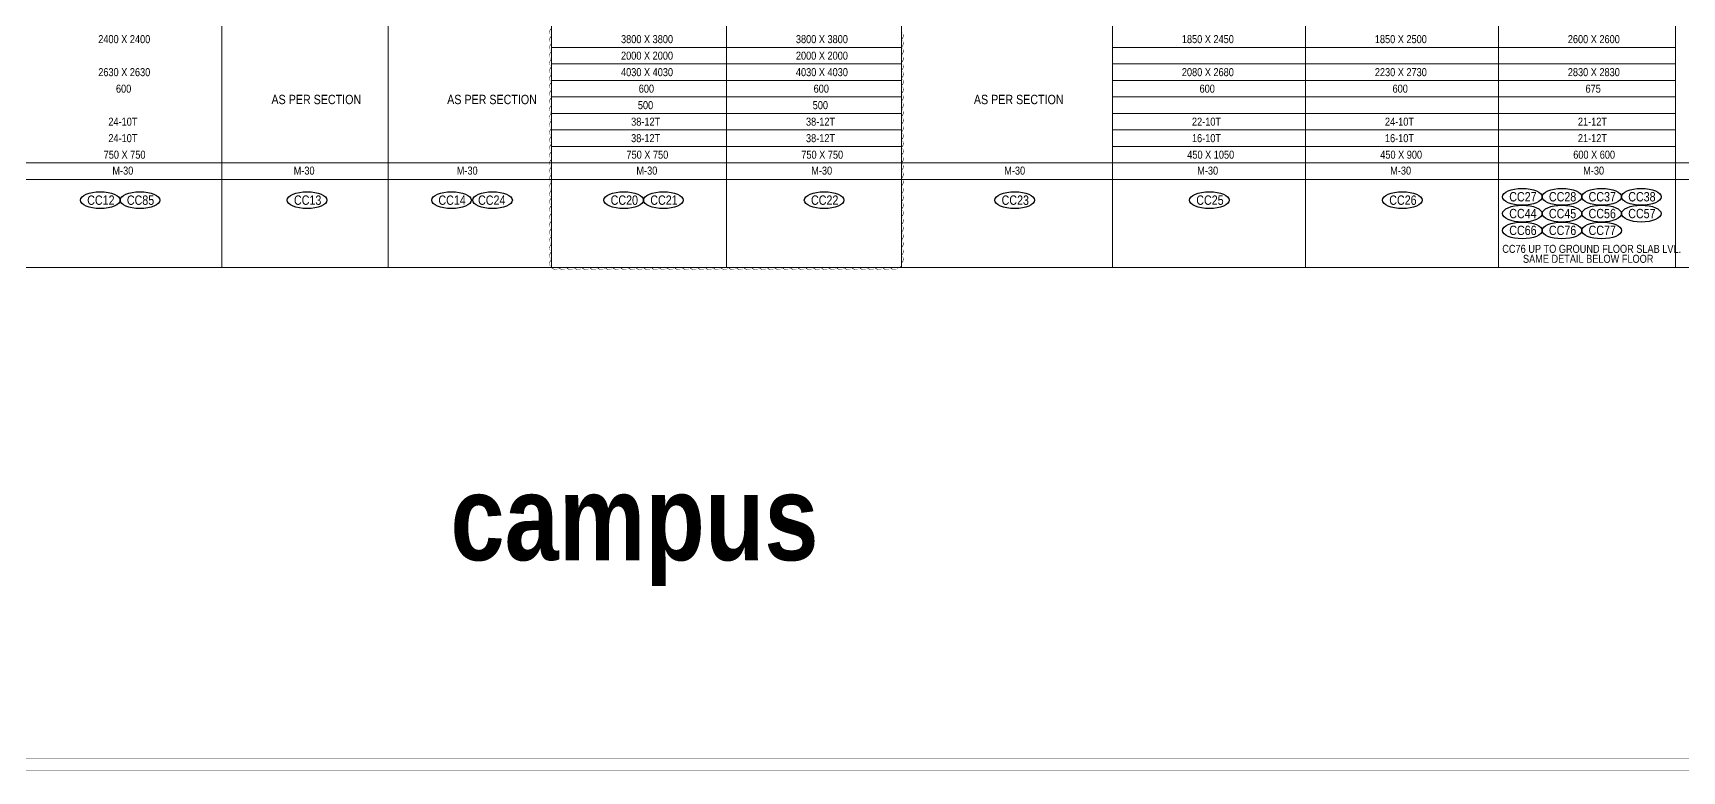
# Model space of a CAD drawing. Header units: millimetres. Extents: x 1112055 to 3390982, y -148532 to 766891.
# Drawn here: x 2287195 to 2349008, y 599265 to 626940 of the extents above; entities that cross this region are included whole.
import ezdxf
from ezdxf.enums import TextEntityAlignment as Align

# ---------------------------------------------------------------- set-up
doc = ezdxf.new("R2010")
doc.units = ezdxf.units.MM
for name, color, linetype, lineweight in [('B COLSCH', 204, 'Continuous', 20), ('B P.C.C', 251, 'Continuous', 0), ('B TITLE BLOCK', 250, 'Continuous', 0), ('tb text', 7, 'Continuous', 13)]:
    doc.layers.add(name, color=color, linetype=linetype, lineweight=lineweight)
doc.layers.add('B TEXT', color=7, linetype='Continuous')
doc.styles.add('SWINC', font='swissc.ttf')

msp = doc.modelspace()

# ---------------------------------------------------------------- linework, layer by layer
at = {"layer": 'B COLSCH', "color": 250, "lineweight": 0}
for p, q in [((2294273.1, 676456), (2294273.1, 618141.8)), ((2300513.9, 676456), (2300513.9, 618141.8)), ((2306635.5, 676456), (2306635.5, 618141.8)), ((2313190.3, 676456), (2313190.3, 618141.8)), ((2319745.2, 676456), (2319745.2, 618141.8)), ((2327657.4, 676456), (2327657.4, 618141.8)), ((2334891, 676456), (2334891, 618141.8)), ((2342124.5, 676456), (2342124.5, 618141.8)), ((2348762.2, 676456), (2348762.2, 618141.8)), ((2306635.5, 626398), (2313190.3, 626398)), ((2313190.3, 626398), (2319745.2, 626398)), ((2327657.4, 626398), (2348762.2, 626398)), ((2306635.5, 625779.2), (2313190.3, 625779.2)), ((2313190.3, 625779.2), (2319745.2, 625779.2)), ((2327657.4, 625779.2), (2348762.2, 625779.2)), ((2306635.5, 625160.3), (2313190.3, 625160.3)), ((2313190.3, 625160.3), (2319745.2, 625160.3)), ((2327657.4, 625160.3), (2348762.2, 625160.3)), ((2306635.5, 624541.4), (2313190.3, 624541.4)), ((2313190.3, 624541.4), (2319745.2, 624541.4)), ((2327657.4, 624541.4), (2348762.2, 624541.4)), ((2306635.5, 623922.6), (2313190.3, 623922.6)), ((2313190.3, 623922.6), (2319745.2, 623922.6)), ((2327657.4, 623922.6), (2348762.2, 623922.6)), ((2306635.5, 623303.7), (2313190.3, 623303.7)), ((2313190.3, 623303.7), (2319745.2, 623303.7)), ((2327657.4, 623303.7), (2348762.2, 623303.7)), ((2306635.5, 622684.8), (2313190.3, 622684.8)), ((2313190.3, 622684.8), (2319745.2, 622684.8)), ((2327657.4, 622684.8), (2348762.2, 622684.8)), ((2203002.6, 622066), (2375997.6, 622066)), ((2203002.6, 621447.1), (2375997.6, 621447.1)), ((2203002.6, 618141.8), (2375997.6, 618141.8))]:
    msp.add_line(p, q, dxfattribs=at)
at = {"layer": 'B P.C.C', "color": 3, "lineweight": 0}
msp.add_lwpolyline([(2319745.2, 626988.2, 0, 28.9, -0.5205671), (2319745.2, 626699.2, 0, 28.9, -0.5205671), (2319745.2, 626410.2, 0, 28.9, -0.5205671), (2319745.2, 626121.1, 0, 28.9, -0.5205671), (2319745.2, 625832.1, 0, 28.9, -0.5205671), (2319745.2, 625543.1, 0, 28.9, -0.5205671), (2319745.2, 625254, 0, 28.9, -0.5205671), (2319745.2, 624965, 0, 28.9, -0.5205671), (2319745.2, 624676, 0, 28.9, -0.5205671), (2319745.2, 624387, 0, 28.9, -0.5205671), (2319745.2, 624097.9, 0, 28.9, -0.5205671), (2319745.2, 623808.9, 0, 28.9, -0.5205671), (2319745.2, 623519.9, 0, 28.9, -0.5205671), (2319745.2, 623230.8, 0, 28.9, -0.5205671), (2319745.2, 622941.8, 0, 28.9, -0.5205671), (2319745.2, 622652.8, 0, 28.9, -0.5205671), (2319745.2, 622363.7, 0, 28.9, -0.5205671), (2319745.2, 622074.7, 0, 28.9, -0.5205671), (2319745.2, 621785.7, 0, 28.9, -0.5205671), (2319745.2, 621496.7, 0, 28.9, -0.5205671), (2319745.2, 621207.6, 0, 28.9, -0.5205671), (2319745.2, 620918.6, 0, 28.9, -0.5205671), (2319745.2, 620629.6, 0, 28.9, -0.5205671), (2319745.2, 620340.5, 0, 28.9, -0.5205671), (2319745.2, 620051.5, 0, 28.9, -0.5205671), (2319745.2, 619762.5, 0, 28.9, -0.5205671), (2319745.2, 619473.4, 0, 28.9, -0.5205671), (2319745.2, 619184.4, 0, 28.9, -0.5205671), (2319745.2, 618895.4, 0, 28.9, -0.5205671), (2319745.2, 618606.4, 0, 28.9, -0.5205671), (2319745.2, 618317.3, 0, 28.9, -0.5205671), (2319631.8, 618141.8, 0, 28.9, -0.5205671), (2319342.7, 618141.8, 0, 28.9, -0.5205671), (2319053.7, 618141.8, 0, 28.9, -0.5205671), (2318764.7, 618141.8, 0, 28.9, -0.5205671), (2318475.6, 618141.8, 0, 28.9, -0.5205671), (2318186.6, 618141.8, 0, 28.9, -0.5205671), (2317897.6, 618141.8, 0, 28.9, -0.5205671), (2317608.5, 618141.8, 0, 28.9, -0.5205671), (2317319.5, 618141.8, 0, 28.9, -0.5205671), (2317030.5, 618141.8, 0, 28.9, -0.5205671), (2316741.5, 618141.8, 0, 28.9, -0.5205671), (2316452.4, 618141.8, 0, 28.9, -0.5205671), (2316163.4, 618141.8, 0, 28.9, -0.5205671), (2315874.4, 618141.8, 0, 28.9, -0.5205671), (2315585.3, 618141.8, 0, 28.9, -0.5205671), (2315296.3, 618141.8, 0, 28.9, -0.5205671), (2315007.3, 618141.8, 0, 28.9, -0.5205671), (2314718.2, 618141.8, 0, 28.9, -0.5205671), (2314429.2, 618141.8, 0, 28.9, -0.5205671), (2314140.2, 618141.8, 0, 28.9, -0.5205671), (2313851.2, 618141.8, 0, 28.9, -0.5205671), (2313562.1, 618141.8, 0, 28.9, -0.5205671), (2313273.1, 618141.8, 0, 28.9, -0.5205671), (2312984.1, 618141.8, 0, 28.9, -0.5205671), (2312695, 618141.8, 0, 28.9, -0.5205671), (2312406, 618141.8, 0, 28.9, -0.5205671), (2312117, 618141.8, 0, 28.9, -0.5205671), (2311827.9, 618141.8, 0, 28.9, -0.5205671), (2311538.9, 618141.8, 0, 28.9, -0.5205671), (2311249.9, 618141.8, 0, 28.9, -0.5205671), (2310960.9, 618141.8, 0, 28.9, -0.5205671), (2310671.8, 618141.8, 0, 28.9, -0.5205671), (2310382.8, 618141.8, 0, 28.9, -0.5205671), (2310093.8, 618141.8, 0, 28.9, -0.5205671), (2309804.7, 618141.8, 0, 28.9, -0.5205671), (2309515.7, 618141.8, 0, 28.9, -0.5205671), (2309226.7, 618141.8, 0, 28.9, -0.5205671), (2308937.6, 618141.8, 0, 28.9, -0.5205671), (2308648.6, 618141.8, 0, 28.9, -0.5205671), (2308359.6, 618141.8, 0, 28.9, -0.5205671), (2308070.6, 618141.8, 0, 28.9, -0.5205671), (2307781.5, 618141.8, 0, 28.9, -0.5205671), (2307492.5, 618141.8, 0, 28.9, -0.5205671), (2307203.5, 618141.8, 0, 28.9, -0.5205671), (2306914.4, 618141.8, 0, 28.9, -0.5205671), (2306635.5, 618151.8, 0, 28.9, -0.5205671), (2306635.5, 618440.8, 0, 28.9, -0.5205671), (2306635.5, 618729.9, 0, 28.9, -0.5205671), (2306635.5, 619018.9, 0, 28.9, -0.5205671), (2306635.5, 619307.9, 0, 28.9, -0.5205671), (2306635.5, 619597, 0, 28.9, -0.5205671), (2306635.5, 619886, 0, 28.9, -0.5205671), (2306635.5, 620175, 0, 28.9, -0.5205671), (2306635.5, 620464.1, 0, 28.9, -0.5205671), (2306635.5, 620753.1, 0, 28.9, -0.5205671), (2306635.5, 621042.1, 0, 28.9, -0.5205671), (2306635.5, 621331.1, 0, 28.9, -0.5205671), (2306635.5, 621620.2, 0, 28.9, -0.5205671), (2306635.5, 621909.2, 0, 28.9, -0.5205671), (2306635.5, 622198.2, 0, 28.9, -0.5205671), (2306635.5, 622487.3, 0, 28.9, -0.5205671), (2306635.5, 622776.3, 0, 28.9, -0.5205671), (2306635.5, 623065.3, 0, 28.9, -0.5205671), (2306635.5, 623354.4, 0, 28.9, -0.5205671), (2306635.5, 623643.4, 0, 28.9, -0.5205671), (2306635.5, 623932.4, 0, 28.9, -0.5205671), (2306635.5, 624221.4, 0, 28.9, -0.5205671), (2306635.5, 624510.5, 0, 28.9, -0.5205671), (2306635.5, 624799.5, 0, 28.9, -0.5205671), (2306635.5, 625088.5, 0, 28.9, -0.5205671), (2306635.5, 625377.6, 0, 28.9, -0.5205671), (2306635.5, 625666.6, 0, 28.9, -0.5205671), (2306635.5, 625955.6, 0, 28.9, -0.5205671), (2306635.5, 626244.7, 0, 28.9, -0.5205671), (2306635.5, 626533.7, 0, 28.9, -0.5205671), (2306635.5, 626822.7, 0, 28.9, -0.5205671), (2306635.5, 627111.7, 0, 28.9, -0.5205671)], format="xyseb", dxfattribs=at)
at = {"layer": 'B TEXT', "color": 250}
for centre in [(2289718.1, 620668.5), (2291204.9, 620668.5), (2297469.3, 620668.5), (2302883.2, 620668.5), (2304420.5, 620668.5), (2309338.7, 620668.5), (2310825.5, 620668.5), (2316850.1, 620668.5), (2323993.3, 620668.5), (2331291.1, 620668.5), (2338524.6, 620668.5), (2343022, 620796.3), (2344508.8, 620796.3), (2345995.7, 620796.3), (2347482.5, 620796.3), (2343022, 620166.2), (2344508.8, 620166.2), (2345995.7, 620166.2), (2347482.5, 620166.2), (2343022, 619536.1), (2345995.7, 619536.1)]:
    msp.add_ellipse(centre, major_axis=(743.4, 0), ratio=0.4237999, dxfattribs=at)
at = {"layer": 'B TEXT', "color": 3}
msp.add_ellipse((2344508.8, 619536.1), major_axis=(743.4, 0), ratio=0.4237999, dxfattribs=at)
at = {"layer": 'B TITLE BLOCK', "color": 1, "const_width": 10.1}
msp.add_lwpolyline([(2202163.6, 678597.2), (2202163.6, 599270.5), (2390290, 599270.5), (2390290, 678597.2)], close=True, dxfattribs=at)
at = {"layer": 'B TITLE BLOCK', "color": 250, "lineweight": 0, "const_width": 10.1}
msp.add_lwpolyline([(2202612.1, 678148.7), (2202612.1, 599718.9), (2389841.5, 599718.9), (2389841.5, 678148.7)], close=True, dxfattribs=at)

# ---------------------------------------------------------------- texts
at = {"layer": 'B TEXT', "style": 'SWINC'}
for s, p in [('2400 X 2400', (2289641.9, 626468.8)), ('3800 X 3800', (2309237.8, 626468.8)), ('3800 X 3800', (2315792.7, 626468.8)), ('1850 X 2450', (2330259.8, 626468.8)), ('1850 X 2500', (2337493.4, 626468.8)), ('2600 X 2600', (2344726.9, 626468.8)), ('2000 X 2000', (2309237.8, 625849.9)), ('2000 X 2000', (2315792.7, 625849.9)), ('2630 X 2630', (2289641.9, 625231.1)), ('4030 X 4030', (2309237.8, 625231.1)), ('4030 X 4030', (2315792.7, 625231.1)), ('2080 X 2680', (2330259.8, 625231.1)), ('2230 X 2730', (2337493.4, 625231.1)), ('2830 X 2830', (2344726.9, 625231.1)), ('600', (2290305.8, 624612.2)), ('600', (2309901.7, 624612.2)), ('600', (2316456.6, 624612.2)), ('600', (2330923.7, 624612.2)), ('600', (2338157.2, 624612.2)), ('675', (2345390.8, 624612.2)), ('500', (2309868.6, 623993.3)), ('500', (2316423.5, 623993.3)), ('24-10T', (2290020.5, 623374.5)), ('38-12T', (2309616.5, 623374.5)), ('38-12T', (2316171.3, 623374.5)), ('22-10T', (2330638.4, 623374.5)), ('24-10T', (2337872, 623374.5)), ('21-12T', (2345105.5, 623374.5)), ('24-10T', (2290020.5, 622755.6)), ('38-12T', (2309616.5, 622755.6)), ('38-12T', (2316171.3, 622755.6)), ('16-10T', (2330638.4, 622755.6)), ('16-10T', (2337872, 622755.6)), ('21-12T', (2345105.5, 622755.6)), ('750 X 750', (2289845.4, 622136.8)), ('750 X 750', (2309441.4, 622136.8)), ('750 X 750', (2315996.2, 622136.8)), ('450 X 1050', (2330463.3, 622136.8)), ('450 X 900', (2337696.9, 622136.8)), ('600 X 600', (2344930.4, 622136.8)), ('M-30', (2290171.6, 621539.4)), ('M-30', (2296967, 621539.4)), ('M-30', (2303080.8, 621539.4)), ('M-30', (2309814.2, 621539.4)), ('M-30', (2316369.1, 621539.4)), ('M-30', (2323602.6, 621539.4)), ('M-30', (2330836.2, 621539.4)), ('M-30', (2338069.7, 621539.4)), ('M-30', (2345303.3, 621539.4)), ('CC76 UP TO GROUND FLOOR SLAB LVL.', (2342271.5, 618605)), ('SAME DETAIL BELOW FLOOR', (2343046.7, 618231.9))]:
    msp.add_text(s, height=300, dxfattribs=at).set_placement(p, align=Align.BOTTOM_LEFT)
at = {"layer": 'B TEXT', "color": 6, "style": 'SWINC'}
for s, p in [('AS PER SECTION', (2296134, 624271.6)), ('AS PER SECTION', (2302720, 624271.6)), ('AS PER SECTION', (2322463.6, 624271.6)), ('CC12', (2289228.1, 620496.4)), ('CC85', (2290714.9, 620496.4)), ('CC13', (2296979.2, 620496.4)), ('CC14', (2302393.2, 620496.4)), ('CC24', (2303880, 620496.4)), ('CC23', (2323503.3, 620496.4)), ('CC25', (2330801.1, 620496.4)), ('CC26', (2338034.6, 620496.4)), ('CC27', (2342532, 620624.3)), ('CC28', (2344018.8, 620624.3)), ('CC37', (2345505.6, 620624.3)), ('CC38', (2346992.5, 620624.3)), ('CC44', (2342532, 619994.1)), ('CC45', (2344018.8, 619994.1)), ('CC56', (2345505.6, 619994.1)), ('CC57', (2346992.5, 619994.1)), ('CC66', (2342532, 619364)), ('CC77', (2345505.6, 619364))]:
    msp.add_text(s, height=350, dxfattribs=at).set_placement(p)
at = {"layer": 'B TEXT', "color": 3, "style": 'SWINC'}
for s, p in [('CC20', (2308848.7, 620496.4)), ('CC21', (2310335.5, 620496.4)), ('CC22', (2316360.1, 620496.4)), ('CC76', (2344018.8, 619364))]:
    msp.add_text(s, height=350, dxfattribs=at).set_placement(p)
at = {"layer": 'B TITLE BLOCK', "color": 251, "insert": (2379779.8, 615248.5), "char_height": 306.257, "attachment_point": 2, "style": 'SWINC'}
msp.add_mtext_dynamic_manual_height_columns('\\pxsm1,qj;{\\fBankGothic Lt BT|b0|i0|c0|p34;BHOOMI\\P\\ps*,q*;\\fGost|b0|i0|c0|p2;\\H0.8x;- CONSULTANTS -\\C1; }', width=800798.623, gutter_width=0, heights=[112641.5], dxfattribs=at)
at = {"layer": 'tb text', "insert": (2302843.4, 610356.1), "char_height": 3187.323, "width": 16308.777, "attachment_point": 1, "style": 'SWINC'}
msp.add_mtext('{\\fSwis721 Cn BT|b1|i0|c0|p34;campus}', dxfattribs=at)

doc.saveas('drawing.dxf')
